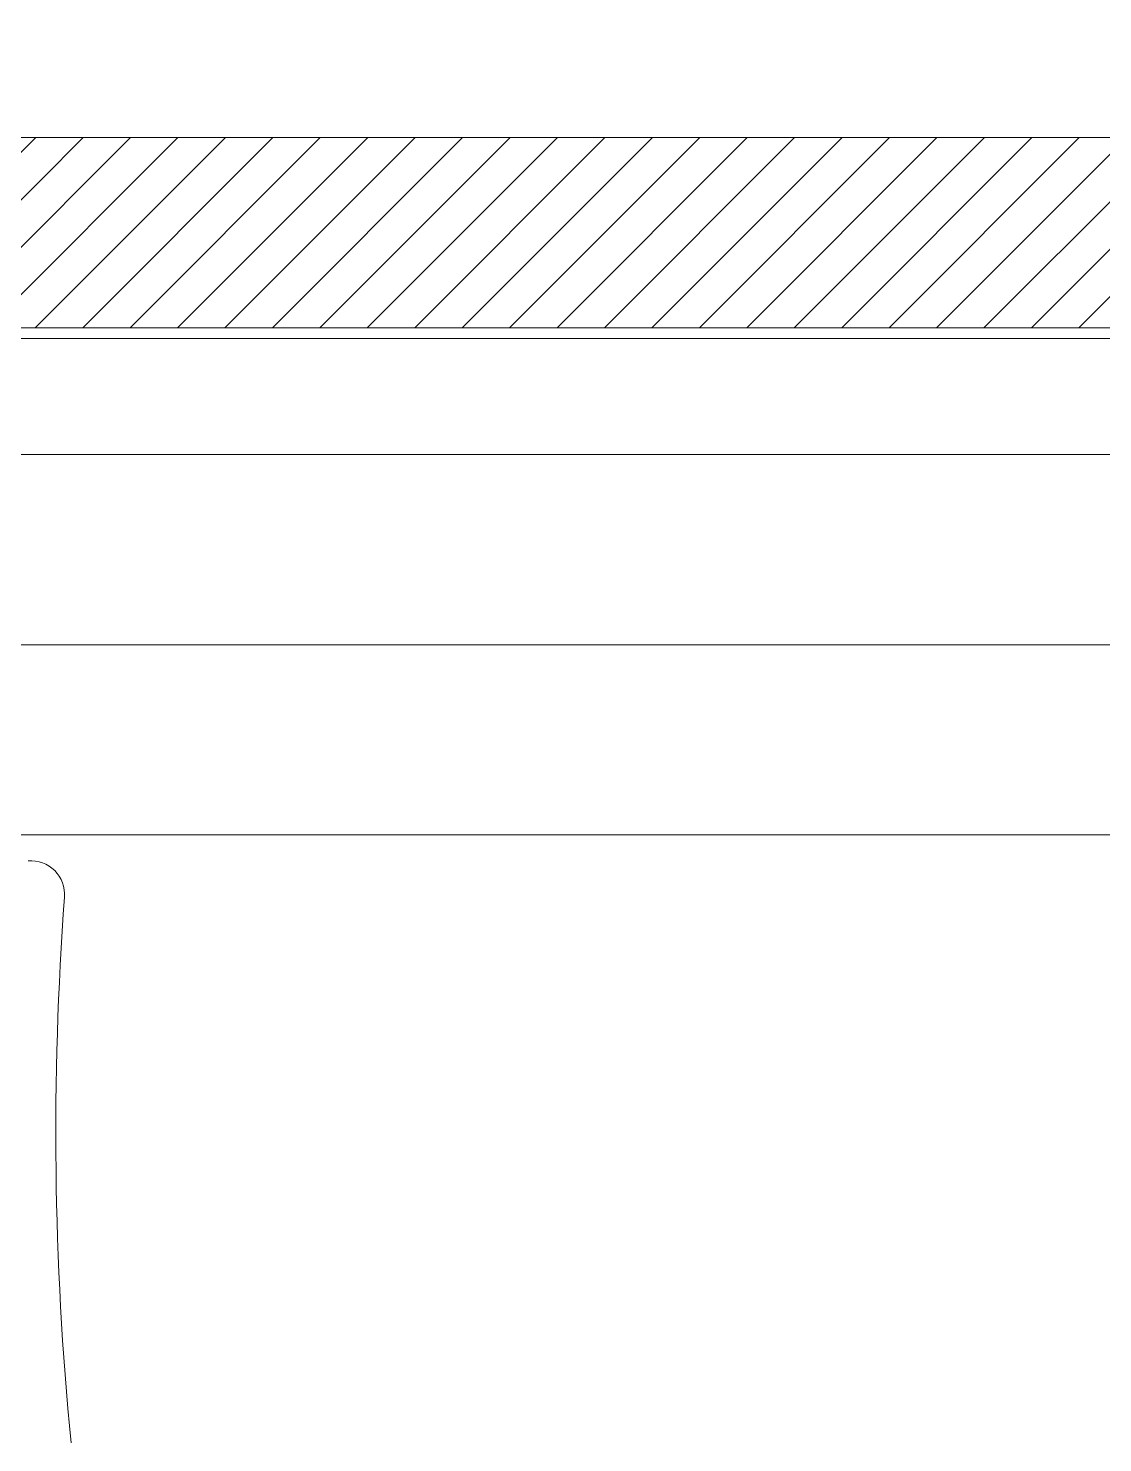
# Model space of a CAD drawing. Header units: millimetres. Extents: x 126 to 12547, y 1644 to 26714.
# Drawn here: x 10811.3 to 10913, y 2121.3 to 2255.2 of the extents above; entities that cross this region are included whole.
import ezdxf

# ---------------------------------------------------------------- set-up
doc = ezdxf.new("R2010")
doc.units = ezdxf.units.MM
doc.linetypes.add('NASCOSTA', pattern=[9.525, 6.35, -3.175])
for name, color, linetype, lineweight in [('F_ARREDI', 7, 'Continuous', 5), ('F_Guide', 1, 'Continuous', 9), ('F_MULTI laminato OPACO', 1, 'Continuous', 5), ('F_Proiezioni', 253, 'NASCOSTA', 9)]:
    doc.layers.add(name, color=color, linetype=linetype, lineweight=lineweight)

# ---------------------------------------------------------------- blocks, each defined once
blk = doc.blocks.new('V_CAS.ra INTERNA_ pianta')
at = {"layer": 'F_Guide', "color": 8}
for centre, radius, start, end in [((273228.27, -83395.79), 299.8, 174.3796, 184.2581), ((272926.11, -83418.29), 3.2, 265.5789, 4.2581)]:
    blk.add_arc(centre, radius, start, end, dxfattribs=at)
at = {"layer": 'F_MULTI laminato OPACO', "color": 143, "true_color": 0x7aafdf}
for points in [[(272828.44, -83441.93), (273174.44, -83441.93), (273174.44, -82911.93), (272828.44, -82911.93)], [(273153.44, -83423.93), (273153.44, -83441.93), (272849.44, -83441.93), (272849.44, -83423.93)], [(273189.44, -83441.93), (273189.44, -83459.93), (272813.44, -83459.93), (272813.44, -83441.93)]]:
    blk.add_lwpolyline(points, close=True, dxfattribs=at)
blk = doc.blocks.new('ARMADIO_camera master_sol.C_pianta')
at = {"layer": 'F_MULTI laminato OPACO', "transparency": 33554508}
h = blk.add_hatch(dxfattribs=at)
h.set_pattern_fill('ANSI31', color=6)
h.paths.add_polyline_path([(719338.42, 531037.1), (719338.42, 531055.1), (718888.42, 531055.1), (718888.42, 531037.1)])
at = {"layer": 'F_MULTI laminato OPACO'}
blk.add_lwpolyline([(719323.42, 531636.1), (718893.42, 531636.1), (718893.42, 531056.1), (719323.42, 531056.1)], close=True, dxfattribs=at)
at = {"layer": 'F_MULTI laminato OPACO', "color": 6}
blk.add_lwpolyline([(719338.42, 531037.1), (719338.42, 531055.1), (718888.42, 531055.1), (718888.42, 531037.1)], close=True, dxfattribs=at)
at = {"layer": 'F_Proiezioni'}
blk.add_lwpolyline([(719338.42, 531054.1), (719338.42, 530604.1, -0.414214), (718888.42, 531054.1)], format="xyb", dxfattribs=at)
at = {"layer": 'F_ARREDI', "xscale": -1}
blk.add_blockref('V_CAS.ra INTERNA_ pianta', (992133.86, 614527.02), dxfattribs=at)

msp = doc.modelspace()

# ---------------------------------------------------------------- block references
at = {"layer": 'F_ARREDI', "color": 2, "lineweight": 5, "rotation": 180}
msp.add_blockref('ARMADIO_camera master_sol.C_pianta', (730019.29, 533281.93), dxfattribs=at)

doc.saveas('drawing.dxf')
